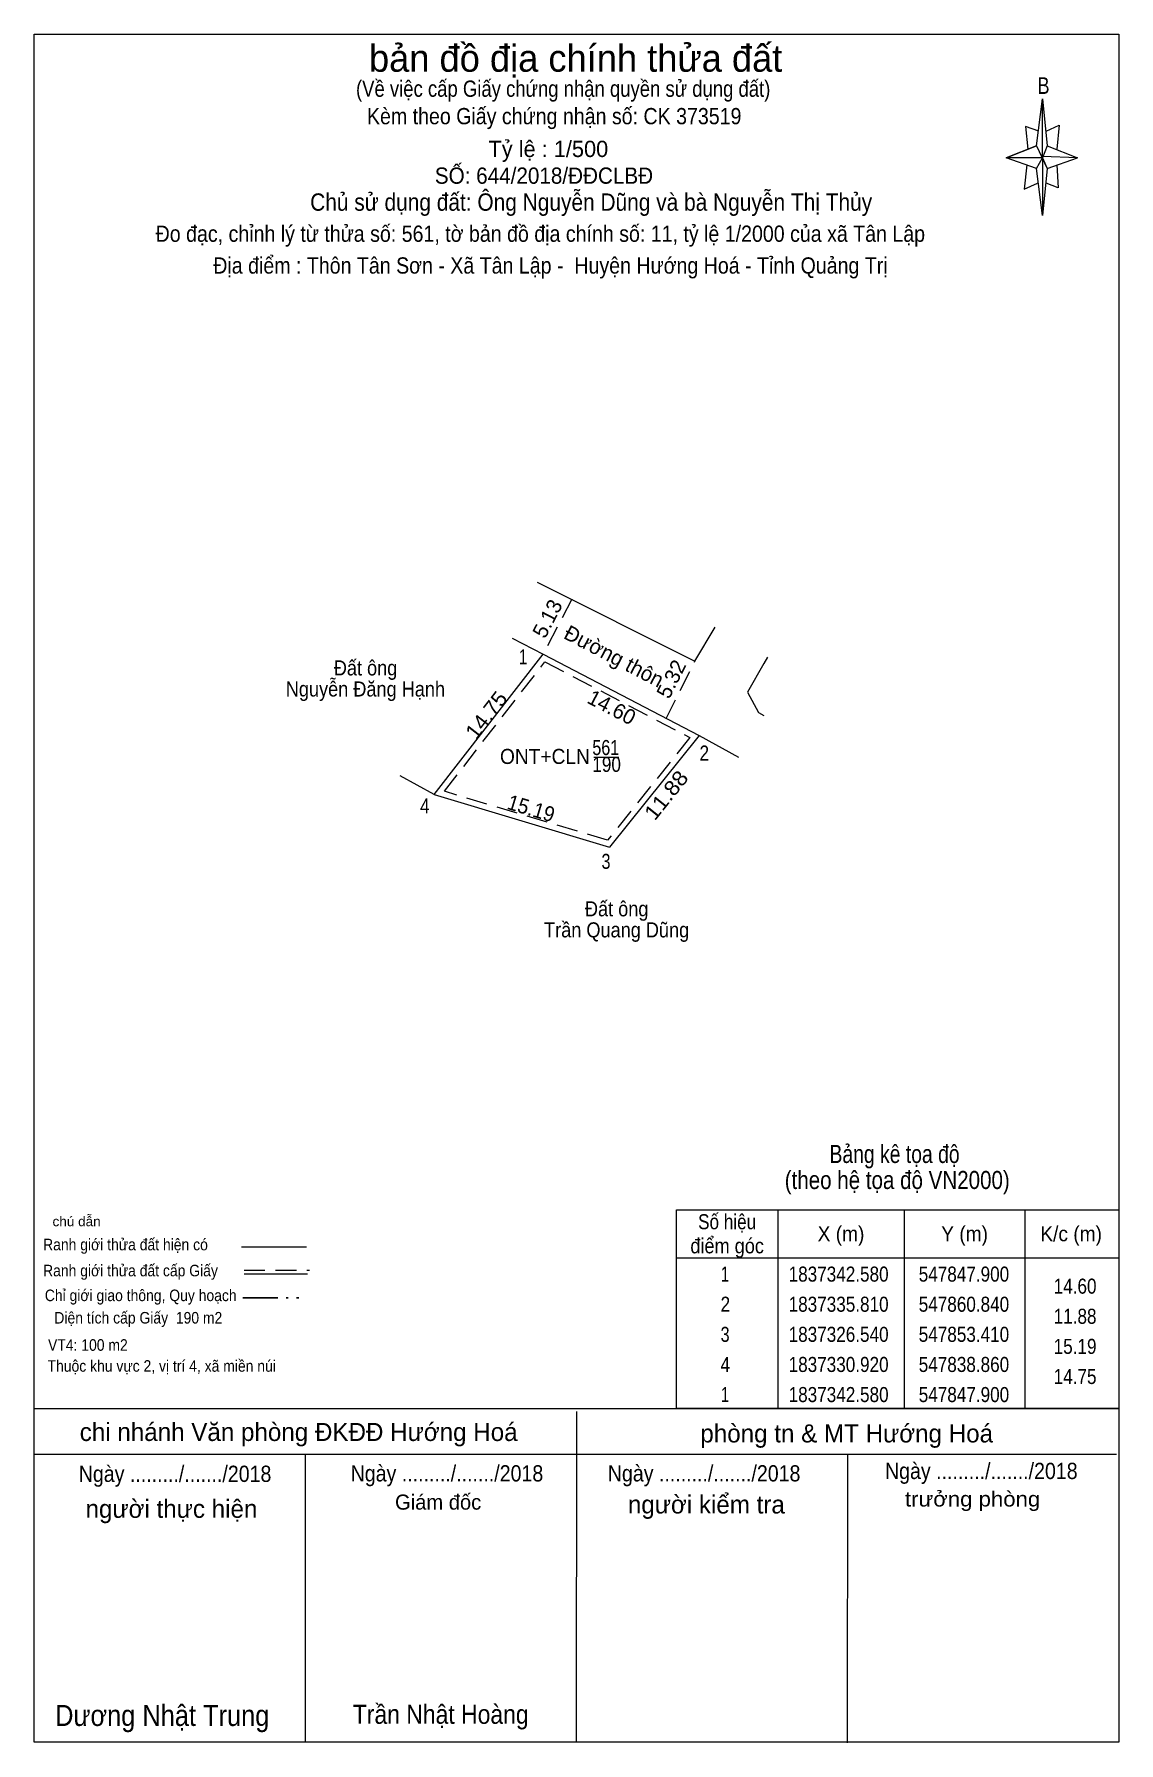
# Model space of a CAD drawing. Header units: metres. Extents: x 547367 to 548328, y 1837029 to 1837396.
# Drawn here: x 547805.7 to 547895.7, y 1837252.2 to 1837394.1 of the extents above; entities that cross this region are included whole.
import ezdxf
from ezdxf.enums import TextEntityAlignment as Align

# ---------------------------------------------------------------- set-up
doc = ezdxf.new("R2010")
doc.units = ezdxf.units.M
doc.header["$LTSCALE"] = 0.58
for name, pattern in [('DASH_DOUBLE_DOT', [9.2, 5, -1.2, 0.3, -1.2, 0.3, -1.2]), ('DOTTED', [1.5, 0.3, -1.2]), ('MEDIUM_DASHED', [4.5, 3, -1.5])]:
    doc.linetypes.add(name, pattern=pattern)
for name, color, linetype, lineweight in [('1', 7, 'DOTTED', 13), ('10', 7, 'Continuous', 13), ('17', 7, 'Continuous', 13), ('23', 7, 'Continuous', 13), ('5', 7, 'Continuous', 13), ('6', 7, 'Continuous', 13), ('61', 7, 'Continuous', 13), ('63', 7, 'Continuous', 13)]:
    doc.layers.add(name, color=color, linetype=linetype, lineweight=lineweight)
doc.layers.add('34', color=7, linetype='Continuous')

msp = doc.modelspace()

# ---------------------------------------------------------------- linework, layer by layer
at = {"layer": '1', "linetype": 'MEDIUM_DASHED'}
msp.add_lwpolyline([(547848.04, 1837341.94), (547860.07, 1837335.65), (547853.23, 1837327.12), (547839.7, 1837331.19)], close=True, dxfattribs=at)
at = {"layer": '10'}
for points in [[(547847.41, 1837348.56), (547860.49, 1837341.99), (547862.18, 1837344.82)], [(547866.52, 1837342.34), (547866.2, 1837341.8), (547864.84, 1837339.42), (547865.77, 1837337.73)]]:
    msp.add_lwpolyline(points, dxfattribs=at)
at = {"layer": '17'}
for p, q in [((547850.66, 1837252.21), (547850.68, 1837279.69)), ((547828.16, 1837252.23), (547828.18, 1837276.15)), ((547873.16, 1837252.19), (547873.18, 1837276.15))]:
    msp.add_line(p, q, dxfattribs=at)
at = {"layer": '23'}
msp.add_line((547865.76, 1837337.73), (547866.21, 1837337.48), dxfattribs=at)
at = {"layer": '5'}
for p, q in [((547888.82, 1837384.79), (547889.32, 1837388.69)), ((547888.82, 1837382.89), (547886.32, 1837383.79)), ((547889.72, 1837384.79), (547892.22, 1837383.79)), ((547889.72, 1837382.89), (547889.32, 1837378.99)), ((547890.52, 1837383.19), (547890.62, 1837381.29)), ((547890.62, 1837381.29), (547889.62, 1837381.69)), ((547822.87, 1837293.36), (547828.25, 1837293.36)), ((547823.07, 1837291.12), (547828.33, 1837291.12))]:
    msp.add_line(p, q, dxfattribs=at)
at = {"layer": '5', "linetype": 'MEDIUM_DASHED'}
msp.add_line((547823.07, 1837291.44), (547828.51, 1837291.44), dxfattribs=at)
at = {"layer": '5', "linetype": 'DASH_DOUBLE_DOT', "lineweight": 25}
msp.add_line((547822.97, 1837289.14), (547828.21, 1837289.14), dxfattribs=at)
at = {"layer": '5'}
for points in [[(547805.66, 1837394.05), (547895.66, 1837394.05), (547895.66, 1837252.25), (547805.66, 1837252.25)], [(547889.32, 1837388.69), (547889.72, 1837384.79), (547889.32, 1837383.79)], [(547889.32, 1837383.79), (547886.32, 1837383.79), (547888.82, 1837384.79), (547889.72, 1837382.89), (547892.22, 1837383.79), (547889.32, 1837383.89)], [(547889.32, 1837383.79), (547889.32, 1837378.99), (547888.82, 1837382.89)]]:
    msp.add_lwpolyline(points, close=True, dxfattribs=at)
for points in [[(547889.02, 1837385.99), (547887.92, 1837386.39), (547888.12, 1837384.49)], [(547889.62, 1837385.99), (547890.72, 1837386.49), (547890.52, 1837384.49)], [(547889.32, 1837383.79), (547888.82, 1837384.79), (547886.32, 1837383.79)], [(547889.32, 1837383.79), (547889.72, 1837382.89), (547892.22, 1837383.79)], [(547888.02, 1837383.19), (547887.82, 1837381.19), (547888.92, 1837381.69)]]:
    msp.add_lwpolyline(points, dxfattribs=at)
at = {"layer": '6'}
for p, q in [((547805.66, 1837279.95), (547895.66, 1837279.95)), ((547805.66, 1837276.15), (547895.46, 1837276.15)), ((547895.66, 1837252.25), (547805.66, 1837252.25))]:
    msp.add_line(p, q, dxfattribs=at)
at = {"layer": '61'}
for p, q in [((547838.86, 1837330.92), (547847.9, 1837342.58)), ((547860.84, 1837335.81), (547853.41, 1837326.54)), ((547860.84, 1837335.81), (547864.11, 1837334.03)), ((547838.86, 1837330.92), (547836.03, 1837332.48)), ((547838.86, 1837330.92), (547853.41, 1837326.54))]:
    msp.add_line(p, q, dxfattribs=at)
msp.add_lwpolyline([(547845.31, 1837343.9), (547847.9, 1837342.58), (547860.84, 1837335.81)], dxfattribs=at)
at = {"layer": '63', "linetype": 'MEDIUM_DASHED'}
for p, q in [((547850.27, 1837347.13), (547847.9, 1837342.58)), ((547858.1, 1837337.24), (547860.49, 1837341.99))]:
    msp.add_line(p, q, dxfattribs=at)
at = {"layer": '63'}
for p, q in [((547852.11, 1837334.03), (547854.18, 1837334.03)), ((547867.36, 1837296.45), (547867.36, 1837279.95)), ((547877.86, 1837296.45), (547877.86, 1837279.95)), ((547887.86, 1837296.45), (547887.86, 1837279.95)), ((547858.96, 1837292.45), (547895.66, 1837292.45))]:
    msp.add_line(p, q, dxfattribs=at)
msp.add_lwpolyline([(547858.96, 1837296.45), (547895.66, 1837296.45), (547895.66, 1837279.95), (547858.96, 1837279.95)], close=True, dxfattribs=at)

# ---------------------------------------------------------------- texts
at = {"layer": '1'}
for s, width, p in [('561', 0.8, (547853.09, 1837334.2)), ('ONT+CLN', 0.95, (547848.04, 1837333.46)), ('190', 0.85, (547853.16, 1837332.8))]:
    msp.add_text(s, height=1.25, dxfattribs=dict(at, width=width)).set_placement(p, align=Align.CENTER)
at = {"layer": '34', "width": 0.9}
msp.add_text('Chủ sử dụng đất: Ông Nguyễn Dũng và bà Nguyễn Thị Thủy', height=1.44, dxfattribs=at).set_placement((547828.56, 1837379.39))
at = {"layer": '5'}
for s, height, p in [('bản đồ địa chính thửa đất', 2.25, (547850.59, 1837390.93)), ('Tỷ lệ : 1/500', 1.35, (547848.325, 1837383.85))]:
    msp.add_text(s, height=height, dxfattribs=at).set_placement(p, align=Align.CENTER)
for s, height, width, p in [('(Về việc cấp Giấy chứng nhận quyền sử dụng đất)', 1.35, 0.85, (547849.555, 1837388.85)), ('B', 1.378, 0.8, (547889.42, 1837389.09)), ('Kèm theo Giấy chứng nhận số: CK 373519', 1.35, 0.9, (547848.81, 1837386.57)), ('SỐ: 644/2018/ĐĐCLBĐ', 1.35, 0.95, (547847.96, 1837381.63)), ('Đo đạc, chỉnh lý từ thửa số: 561, tờ bản đồ địa chính số: 11, tỷ lệ 1/2000 của xã Tân Lập', 1.35, 0.9, (547847.66, 1837376.81)), ('Địa điểm : Thôn Tân Sơn - Xã Tân Lập -  Huyện Hướng Hoá - Tỉnh Quảng Trị ', 1.35, 0.9, (547848.725, 1837374.17)), ('chú dẫn', 0.7999, 1.05, (547809.18, 1837295.08)), ('Ranh giới thửa đất hiện có ', 0.96, 0.9, (547813.395, 1837293.08)), ('Ranh giới thửa đất cấp Giấy', 0.96, 0.9, (547813.65, 1837290.92)), ('Chỉ giới giao thông, Quy hoạch', 0.96, 0.9, (547814.5, 1837288.86)), ('Diện tích cấp Giấy  190 m2', 0.96, 0.9, (547814.3, 1837287)), ('VT4: 100 m2', 0.96, 0.9, (547810.115, 1837284.74)), ('Thuộc khu vực 2, vị trí 4, xã miền núi', 0.96, 0.9, (547816.24, 1837283))]:
    msp.add_text(s, height=height, dxfattribs=dict(at, width=width)).set_placement(p, align=Align.CENTER)
at = {"layer": '6'}
for s, height, width, p in [('Bảng kê tọa độ ', 1.5, 0.8, (547877.275, 1837300.33)), ('(theo hệ tọa độ VN2000)', 1.5, 0.85, (547877.275, 1837298.17)), ('Ngày ........./......./2018', 1.35, 0.9, (547817.35, 1837273.85)), ('Ngày ........./......./2018', 1.35, 0.9, (547839.91, 1837273.89)), ('Ngày ........./......./2018', 1.35, 0.9, (547861.25, 1837273.89)), ('Ngày ........./......./2018', 1.35, 0.9, (547884.25, 1837274.09)), ('trưởng phòng', 1.25, 1.1, (547883.525, 1837271.81)), ('Dương Nhật Trung', 1.75, 0.9, (547816.285, 1837253.59)), ('Trần Nhật Hoàng', 1.58, 0.9, (547839.395, 1837253.77))]:
    msp.add_text(s, height=height, dxfattribs=dict(at, width=width)).set_placement(p, align=Align.CENTER)
for s, height, p in [('chi nhánh Văn phòng ĐKĐĐ Hướng Hoá', 1.5, (547827.605, 1837277.25)), ('phòng tn & MT Hướng Hoá', 1.5, (547873.08, 1837277.13)), ('Giám đốc', 1.25, (547839.18, 1837271.55)), ('người kiểm tra', 1.5, (547861.435, 1837271.23)), ('người thực hiện', 1.5, (547817.05, 1837270.87))]:
    msp.add_text(s, height=height, dxfattribs=at).set_placement(p, align=Align.CENTER)
at = {"layer": '63'}
for s, rotation, p in [('5.13', 62.486, (547848.802, 1837345.2413)), ('Đường thôn', 332.382, (547853.4853, 1837341.851)), ('5.32', 63.29, (547859.0819, 1837340.2341)), ('14.60', 332.382, (547853.2953, 1837337.6084))]:
    msp.add_text(s, height=1.25, rotation=rotation, dxfattribs=at).set_placement(p, align=Align.CENTER)
for s, width, p in [(' 1', 0.75, (547846.58, 1837341.73)), (' 2', 0.85, (547861.66, 1837333.74)), (' 4', 0.85, (547838.47, 1837329.35)), (' 3', 0.8, (547853.48, 1837324.75)), ('14.60', 0.85, (547893.81, 1837289.48)), ('11.88', 0.85, (547893.81, 1837286.98)), ('15.19', 0.85, (547893.81, 1837284.48)), ('14.75', 0.85, (547893.81, 1837281.98))]:
    msp.add_text(s, height=1.25, dxfattribs=dict(at, width=width)).set_placement(p, align=Align.RIGHT)
for s, width, p in [('Đất ông', 0.9, (547833.155, 1837340.81)), ('Nguyễn Đăng Hạnh', 0.9, (547833.145, 1837339.06)), ('Đất ông', 0.9, (547853.995, 1837320.81)), ('Trần Quang Dũng', 0.9, (547853.99, 1837319.06)), ('Số hiệu', 0.85, (547863.16, 1837294.83)), ('điểm góc', 0.9, (547863.16, 1837292.83)), ('X (m)', 0.95, (547872.61, 1837293.83)), ('Y (m)', 0.95, (547882.865, 1837293.83)), ('K/c (m)', 0.95, (547891.705, 1837293.83)), (' 1', 0.75, (547862.81, 1837290.48)), ('1837342.580', 0.85, (547872.41, 1837290.48)), ('547847.900', 0.85, (547882.81, 1837290.48)), (' 2', 0.85, (547862.815, 1837287.98)), ('1837335.810', 0.85, (547872.41, 1837287.98)), ('547860.840', 0.85, (547882.81, 1837287.98)), (' 3', 0.8, (547862.805, 1837285.48)), ('1837326.540', 0.85, (547872.41, 1837285.48)), ('547853.410', 0.85, (547882.81, 1837285.48)), (' 4', 0.85, (547862.81, 1837282.98)), ('1837330.920', 0.85, (547872.41, 1837282.98)), ('547838.860', 0.85, (547882.81, 1837282.98)), (' 1', 0.75, (547862.81, 1837280.48)), ('1837342.580', 0.85, (547872.41, 1837280.48)), ('547847.900', 0.85, (547882.81, 1837280.48))]:
    msp.add_text(s, height=1.25, dxfattribs=dict(at, width=width)).set_placement(p, align=Align.CENTER)
for s, rotation, width, p in [('14.75', 52.214, 1.05, (547843.6733, 1837337.1371)), ('11.88', 51.287, 1.1, (547858.594, 1837330.4791)), ('15.19', 343.247, 0.95, (547846.7198, 1837329.1751))]:
    msp.add_text(s, height=1.25, rotation=rotation, dxfattribs=dict(at, width=width)).set_placement(p, align=Align.CENTER)

doc.saveas('drawing.dxf')
